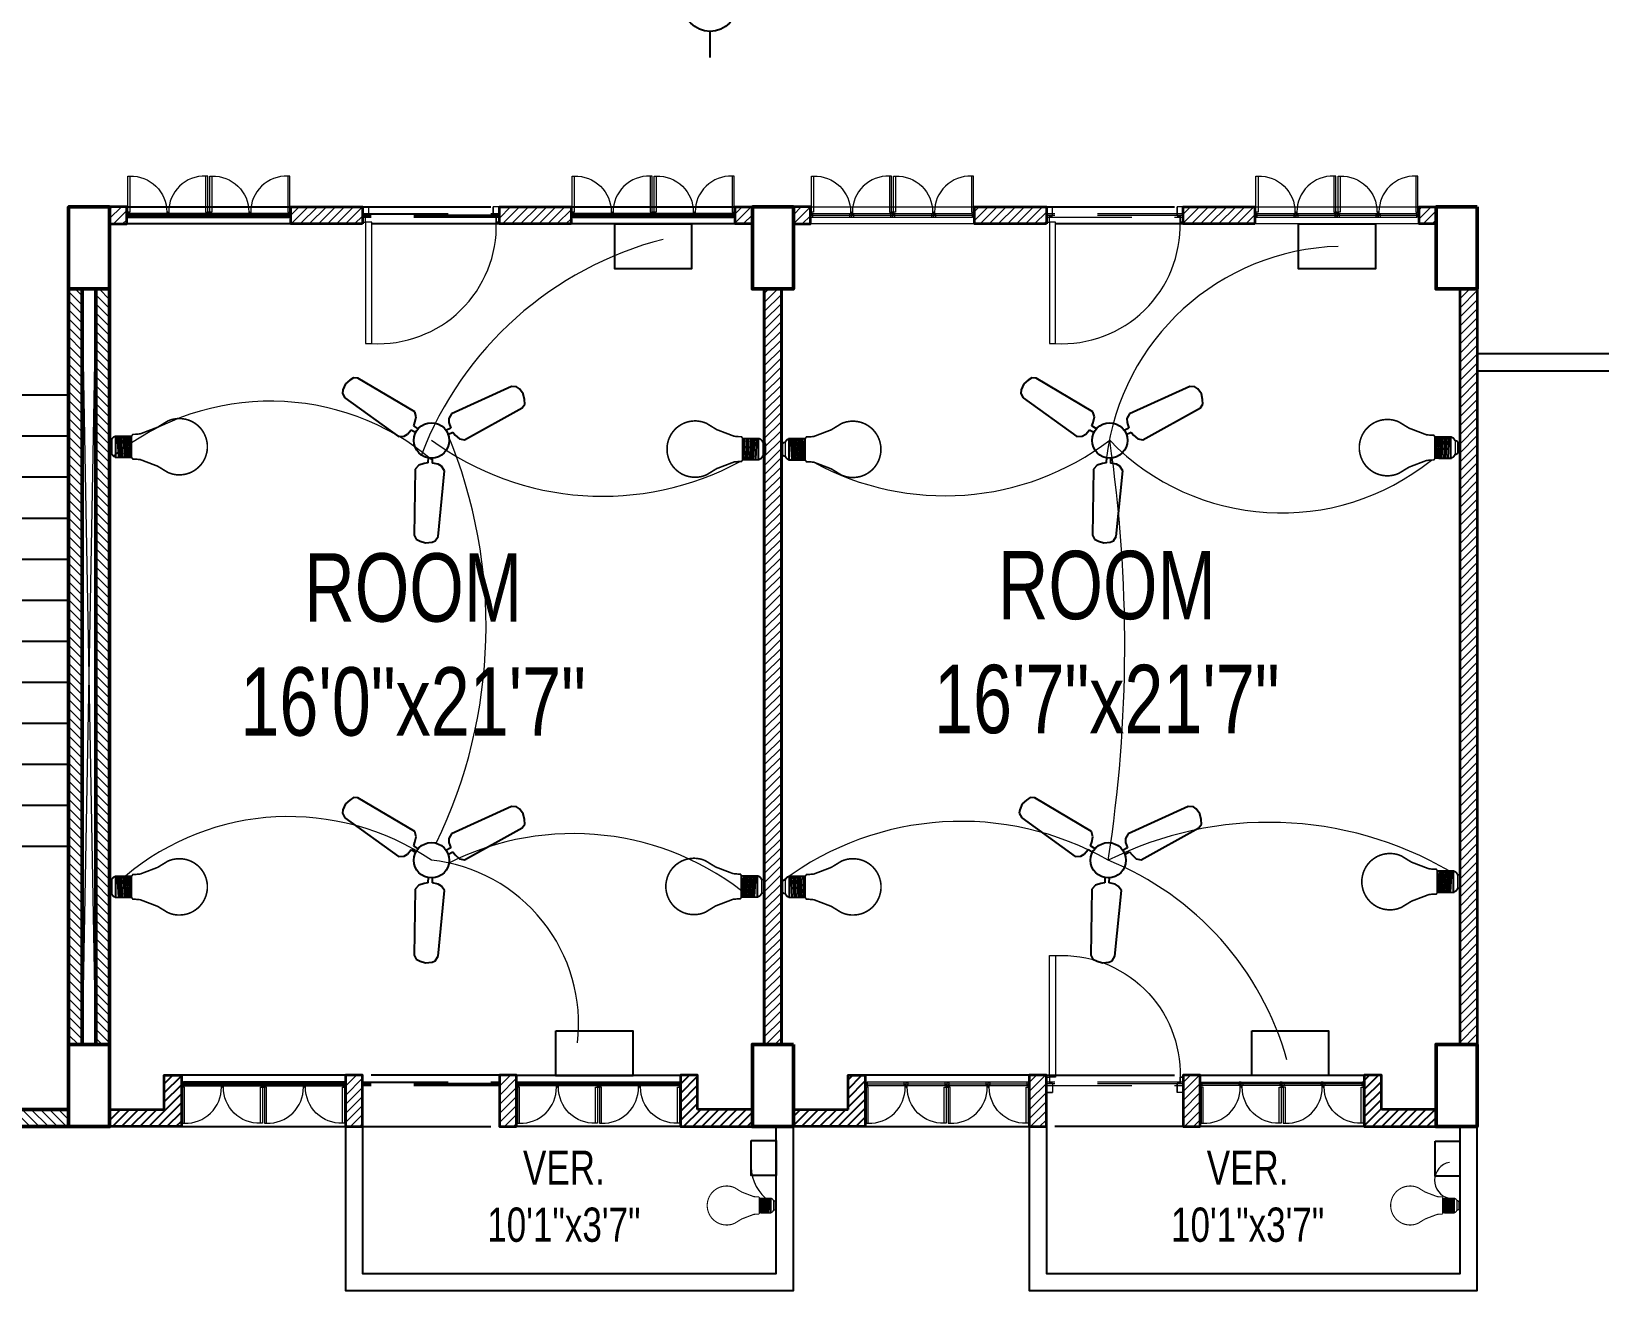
# Model space of a CAD drawing. Extents: x 0 to 3898, y 0 to 1781.
# Drawn here: x 527.7 to 986.5, y 0 to 368.3 of the extents above; entities that cross this region are included whole.
import ezdxf

# ---------------------------------------------------------------- set-up
doc = ezdxf.new("R2010")
doc.units = 0
doc.header["$LTSCALE"] = 10
doc.linetypes.add('DASHED2', pattern=[0.375, 0.25, -0.125])
for name, color, linetype, lineweight in [('A-TEXT', 7, 'Continuous', 5), ('ar-DOOR-WOOD', 44, 'Continuous', 0), ('e conduit 2', 210, 'Continuous', 5), ('illustr-TOILET FIXTURE', 171, 'Continuous', 0), ('Main Wall', 250, 'Continuous', 13), ('window', 160, 'Continuous', 9)]:
    doc.layers.add(name, color=color, linetype=linetype, lineweight=lineweight)
doc.layers.add('BOX', color=7, linetype='Continuous')
doc.layers.add('hatch brick', color=32, linetype='Continuous', lineweight=0, transparency=0.4)
doc.styles.add('SIMPLE', font='romantic.ttf')
pattern_1 = [(45, (0, 0), (-1.325825, 1.325825), [])]
pattern_2 = [(45, (-53784.5333, -18639.9185), (-1.325825215, 1.325825215), [])]
pattern_3 = [(45, (-53853.5333, -18641.9185), (-1.325825215, 1.325825215), [])]
pattern_4 = [(45, (-53868.0333, -18641.9185), (-1.325825215, 1.325825215), [])]
pattern_5 = [(45, (-53852.322, -18641.9185), (-1.325825215, 1.325825215), [])]
pattern_6 = [(45, (-53858.5333, -18893.9185), (-1.325825215, 1.325825215), [])]
pattern_7 = [(45, (-53739.5333, -18639.9185), (-1.325825215, 1.325825215), [])]

# ---------------------------------------------------------------- blocks, each defined once
blk = doc.blocks.new('DOOR_45')
at = {"layer": 'ar-DOOR-WOOD'}
for p, q in [((-11008.75, 15426.44), (-11008.75, 15424.44)), ((-10968.75, 15426.44), (-11008.75, 15426.44)), ((-10968.75, 15427.44), (-10963.75, 15427.44)), ((-10968.75, 15427.44), (-10968.75, 15426.44)), ((-10968.75, 15424.44), (-10968.75, 15426.44)), ((-10968.75, 15426.44), (-10966.75, 15426.44)), ((-10966.75, 15426.44), (-10966.75, 15425.44)), ((-10966.75, 15425.44), (-10963.75, 15425.44)), ((-10963.75, 15427.44), (-10963.75, 15425.44)), ((-11008.75, 15424.44), (-10968.75, 15424.44)), ((-10966.75, 15384.44), (-10963.75, 15384.44)), ((-10966.75, 15383.44), (-10966.75, 15384.44)), ((-10963.75, 15382.44), (-10963.75, 15384.44)), ((-10968.75, 15382.44), (-10968.75, 15383.44)), ((-10968.75, 15383.44), (-10966.75, 15383.44)), ((-10968.75, 15382.44), (-10963.75, 15382.44))]:
    blk.add_line(p, q, dxfattribs=at)
for points in [[(-10968.75, 15426.44), (-11008.75, 15426.44), (-11008.75, 15424.44), (-10968.75, 15424.44)], [(-10963.75, 15427.44), (-10968.75, 15427.44), (-10968.75, 15426.44), (-10966.75, 15426.44), (-10966.75, 15425.44), (-10963.75, 15425.44)], [(-10968.75, 15383.44), (-10968.75, 15382.44), (-10963.75, 15382.44), (-10963.75, 15384.44), (-10966.75, 15384.44), (-10966.75, 15383.44)]]:
    blk.add_lwpolyline(points, close=True, dxfattribs=at)
blk.add_arc((-10969.89, 15422.35), 38.92, 176.9083, 271.677, dxfattribs=at)
blk = doc.blocks.new('T-FIX-027')
at = {"layer": 'illustr-TOILET FIXTURE'}
for p, q in [((-11843.84, 14568.89), (-11843.84, 14557.43)), ((-11843.84, 14568.89), (-11843.84, 14557.43)), ((-11843.84, 14568.89), (-11819.84, 14568.89)), ((-11843.84, 14568.89), (-11819.84, 14568.89)), ((-11819.84, 14568.89), (-11819.84, 14557.43)), ((-11819.84, 14568.89), (-11819.84, 14557.43))]:
    blk.add_line(p, q, dxfattribs=at)
for centre, radius in [((-11831.91, 14568.32), 0.508), ((-11831.91, 14568.32), 0.508), ((-11831.91, 14563.34), 0.762), ((-11831.91, 14563.34), 0.762)]:
    blk.add_circle(centre, radius, dxfattribs=at)
blk.add_ellipse((-11831.84, 14559.64), major_axis=(-10.93, 0), ratio=0.480383, dxfattribs=at)
blk.add_ellipse((-11831.84, 14559.64), major_axis=(-10.93, 0), ratio=0.480383, dxfattribs=at)
blk.add_ellipse((-11831.84, 14558.89), major_axis=(-12.37, 0), ratio=0.48498, start_param=6.528919, end_param=9.179045, dxfattribs=at)
blk.add_ellipse((-11831.84, 14558.89), major_axis=(-12.37, 0), ratio=0.48498, start_param=6.528919, end_param=9.179045, dxfattribs=at)
blk = doc.blocks.new('stair final')
for points in [[(82, 124), (82, -90), (-70, -90), (-70, 124)], [(-37.5, 124), (-37.5, -49), (49.5, -49), (49.5, 122.75)], [(17, 100), (49.5, 124), (82, 100)], [(24.2, 100), (49.5, 124)], [(49.5, 124), (75, 100)], [(82, -8), (82, -90)]]:
    blk.add_lwpolyline(points)
blk.add_lwpolyline([(-5, 126), (17, 126), (17, -10), (-5, -10)], close=True)
blk.add_circle((-37.5, 124), 2.49)
at = {"layer": 'BOX', "ltscale": 2000}
for p, q in [((-5, 124), (-70, 124)), ((-5, 112), (-70, 112)), ((-5, 100), (-70, 100)), ((-5, 88), (-70, 88)), ((-5, 76), (-70, 76)), ((-5, 64), (-70, 64)), ((-5, 52), (-70, 52)), ((-5, 40), (-70, 40)), ((-5, 28), (-70, 28)), ((-5, 16), (-70, 16)), ((-5, 4), (-70, 4)), ((-5, -8), (-70, -8)), ((0, -8), (-3, -8)), ((15, -8), (12, -8))]:
    blk.add_line(p, q, dxfattribs=at)
at = {"layer": 'BOX', "linetype": 'DASHED2', "ltscale": 20}
for p, q in [((82, 124), (17, 124)), ((82, 112), (17, 112)), ((82, 100), (17, 100)), ((82, 88), (17, 88)), ((82, 76), (17, 76)), ((82, 64), (17, 64)), ((82, 52), (17, 52)), ((82, 40), (17, 40)), ((82, 28), (17, 28)), ((82, 16), (17, 16)), ((82, 4), (17, 4)), ((82, -8), (17, -8))]:
    blk.add_line(p, q, dxfattribs=at)
at = {"layer": 'BOX', "ltscale": 2000}
for points in [[(17, 124), (17, -10), (-5, -10), (-5, 124)], [(-3, 124), (15, 124)]]:
    blk.add_lwpolyline(points, dxfattribs=at)
blk.add_lwpolyline([(15, 124), (15, -8), (-3, -8), (-3, 124)], close=True, dxfattribs=at)
blk = doc.blocks.new('wc')
at = {"linetype": 'Continuous'}
for p, q in [((17796.16, 10413.89), (17808.33, 10413.89)), ((17795.02, 10409.39), (17795.02, 10412.39)), ((17809.55, 10412.39), (17809.55, 10409.39)), ((17795.14, 10404.89), (17795.14, 10395.33)), ((17808.24, 10407.89), (17796.16, 10407.89)), ((17806.43, 10407.89), (17798.79, 10407.89)), ((17809.43, 10395.33), (17809.43, 10404.89)), ((17802.29, 10388.83), (17802.29, 10388.83))]:
    blk.add_line(p, q, dxfattribs=at)
for centre, radius, start, end in [((17796.22, 10412.67), 1.22, 92.839, 193.0763), ((17808.28, 10412.6), 1.29, 350.3937, 88.0376), ((17796.22, 10409.11), 1.22, 166.9235, 267.161), ((17808.21, 10409.24), 1.35, 271.2066, 6.2687), ((17798.7, 10404.28), 3.61, 88.6213, 170.3077), ((17806.43, 10404.89), 3, 0, 90), ((17802.2, 10395.91), 7.08, 184.6705, 270.7333), ((17802.38, 10395.91), 7.08, 269.2667, 355.3295)]:
    blk.add_arc(centre, radius, start, end, dxfattribs=at)
blk = doc.blocks.new('nap')
at = {"linetype": 'Continuous'}
for p, q in [((17810.88, 10410.98), (17810.88, 10413.6)), ((17810.88, 10413.6), (17817, 10413.6)), ((17817, 10413.6), (17817, 10410.98)), ((17811.65, 10410.98), (17810.88, 10410.98)), ((17811.65, 10410.19), (17811.65, 10411.93)), ((17812.15, 10412.43), (17815.76, 10412.43)), ((17815.76, 10409.69), (17812.15, 10409.69)), ((17816.26, 10411.93), (17816.26, 10410.19)), ((17817, 10410.98), (17816.26, 10410.98))]:
    blk.add_line(p, q, dxfattribs=at)
for centre, start, end in [((17812.15, 10411.93), 90, 180), ((17812.15, 10410.19), 180, 270), ((17815.76, 10411.93), 0, 90), ((17815.76, 10410.19), 270, 0)]:
    blk.add_arc(centre, 0.5, start, end, dxfattribs=at)
blk = doc.blocks.new('toilet stair block final')
h = blk.add_hatch()
h.set_pattern_fill('ANSI31', color=256, scale=15)
h.set_pattern_definition([(45, (1.7069, -4.6996), (-1.325825, 1.325825), [])])
h.paths.add_polyline_path([(145.14, -46.57), (150.14, -44.75), (150.14, -64.82), (145.14, -64.82)])
at = {"layer": 'hatch brick'}
h = blk.add_hatch(dxfattribs=at)
h.set_pattern_fill('ANSI31', color=256, scale=15)
h.set_pattern_definition(pattern_1)
h.paths.add_polyline_path([(85.96, 283.35), (116.45, 199.41), (121.15, 201.12), (90.63, 285.05)])
h = blk.add_hatch(dxfattribs=at)
h.set_pattern_fill('ANSI31', color=256, scale=15)
h.set_pattern_definition(pattern_1)
edge = h.paths.add_edge_path()
edge.add_line((67.04, 218.27), (65.33, 222.97))
edge.add_line((65.33, 222.97), (0, 199.18))
edge.add_line((0, 199.18), (0, 180.18))
edge.add_line((0, 180.18), (-57, 180.18))
edge.add_line((-57, 180.18), (-57, 175.18))
edge.add_line((-57, 175.18), (5, 175.18))
edge.add_line((5, 175.18), (5, 195.68))
edge.add_line((5, 195.68), (67.04, 218.27))
h = blk.add_hatch(dxfattribs=at)
h.set_pattern_fill('ANSI31', color=256, scale=15)
h.set_pattern_definition(pattern_1)
h.paths.add_polyline_path([(-233, 175.18), (-233, -45.82), (-229, -45.82), (-229, 175.18)])
h = blk.add_hatch(dxfattribs=at)
h.set_pattern_fill('ANSI31', color=256, scale=15)
h.set_pattern_definition([(45, (7, 0), (-1.325825, 1.325825), [])])
h.paths.add_polyline_path([(-225, 175.18), (-225, -45.82), (-221, -45.82), (-221, 175.18)])
h = blk.add_hatch(dxfattribs=at)
h.set_pattern_fill('ANSI31', color=256, scale=15)
h.set_pattern_definition([(45, (164, 0), (-1.325825, 1.325825), [])])
h.paths.add_polyline_path([(-69, 175.18), (-69, -45.82), (-65, -45.82), (-65, 175.18)])
h = blk.add_hatch(dxfattribs=at)
h.set_pattern_fill('ANSI31', color=256, scale=15)
h.set_pattern_definition(pattern_1)
h.paths.add_polyline_path([(-61, 175.18), (-61, -45.82), (-57, -45.82), (-57, 175.18)])
h = blk.add_hatch(dxfattribs=at)
h.set_pattern_fill('ANSI31', color=256, scale=15)
h.set_pattern_definition([(45, (-1.4041, 77.1201), (-1.325825, 1.325825), [])])
h.paths.add_polyline_path([(131.46, 158.06), (72.72, 136.72), (71.01, 141.42), (129.75, 162.76)])
h = blk.add_hatch(dxfattribs=at)
h.set_pattern_fill('ANSI31', color=256, scale=15)
h.set_pattern_definition(pattern_1)
edge = h.paths.add_edge_path()
edge.add_line((28.72, 126.06), (33.42, 127.77))
edge.add_line((33.42, 127.77), (70.4, 25.94))
edge.add_line((70.4, 25.94), (70.4, -69.82))
edge.add_line((70.4, -69.82), (65.4, -69.82))
edge.add_line((65.4, -69.82), (65.4, 25.06))
edge.add_line((65.4, 25.06), (28.72, 126.06))
h = blk.add_hatch(dxfattribs=at)
h.set_pattern_fill('ANSI31', color=256, scale=15)
h.set_pattern_definition([(45, (-1.0627, 76.1802), (-1.325825, 1.325825), [])])
edge = h.paths.add_edge_path()
edge.add_line((94.28, 93.48), (88.13, 110.4))
edge.add_line((88.13, 110.4), (92.83, 112.11))
edge.add_line((92.83, 112.11), (97.27, 99.88))
edge.add_line((97.27, 99.88), (146.14, 117.64))
edge.add_line((146.14, 117.64), (147.85, 112.94))
edge.add_line((147.85, 112.94), (94.28, 93.48))
h = blk.add_hatch(dxfattribs=at)
h.set_pattern_fill('ANSI31', color=256, scale=15)
h.set_pattern_definition([(45, (-56625.152, -18759.7349), (-1.325825215, 1.325825215), [])])
edge = h.paths.add_edge_path()
edge.add_line((157.41, 86.62), (162.11, 88.33))
edge.add_line((162.11, 88.33), (168.94, 69.53))
edge.add_line((168.94, 69.53), (164.23, 67.82))
edge.add_line((164.23, 67.82), (157.4, 86.62))
h = blk.add_hatch(dxfattribs=at)
h.set_pattern_fill('ANSI31', color=256, scale=15)
h.set_pattern_definition(pattern_1)
h.paths.add_polyline_path([(0, 80), (0, 75), (-57, 75), (-57, 80)])
h = blk.add_hatch(dxfattribs=at)
h.set_pattern_fill('ANSI31', color=256, scale=15)
h.set_pattern_definition([(45, (15.3236, 31.0638), (-1.325825, 1.325825), [])])
edge = h.paths.add_edge_path()
edge.add_line((110.66, 48.37), (104.52, 65.29))
edge.add_line((104.52, 65.29), (109.22, 66.99))
edge.add_line((109.22, 66.99), (113.66, 54.77))
edge.add_line((113.66, 54.77), (162.52, 72.52))
edge.add_line((162.52, 72.52), (164.23, 67.82))
edge.add_line((164.23, 67.82), (110.66, 48.37))
h = blk.add_hatch(dxfattribs=at)
h.set_pattern_fill('ANSI31', color=256, scale=15)
h.set_pattern_definition(pattern_1)
h.paths.add_polyline_path([(0, 28), (-57, 28), (-57, 33), (-5, 33), (-5, 45), (0, 45), (0, 33), (17.4, 33), (17.4, 28)])
h = blk.add_hatch(dxfattribs=at)
h.set_pattern_fill('ANSI31', color=256, scale=15)
h.set_pattern_definition(pattern_1)
h.paths.add_polyline_path([(-45, -64.82), (-40, -64.82), (-40, 28), (-45, 28)])
h = blk.add_hatch(dxfattribs=at)
h.set_pattern_fill('ANSI31', color=256, scale=15)
h.set_pattern_definition([(45, (15.3236, 31.0638), (-1.325825, 1.325825), [])])
h.paths.add_polyline_path([(125.34, 7.95), (120.9, 20.17), (125.6, 21.88), (130.04, 9.66), (178.91, 27.41), (180.62, 22.71), (127.05, 3.25)])
h = blk.add_hatch(dxfattribs=at)
h.set_pattern_fill('ANSI31', color=256, scale=15)
h.set_pattern_definition([(45, (17.4023, 0), (-1.325825, 1.325825), [])])
h.paths.add_polyline_path([(-40, -14), (12.4, -14), (12.4, -2), (17.4, -2), (17.4, -19), (-40, -19)])
h = blk.add_hatch(dxfattribs=at)
h.set_pattern_fill('ANSI31', color=256, scale=15)
h.set_pattern_definition([(45, (33.4168, -18.7522), (-1.325825, 1.325825), [])])
h.paths.add_polyline_path([(143.44, -41.87), (137.29, -24.95), (141.99, -23.24), (148.14, -40.16), (197.01, -22.41), (198.72, -27.11), (145.14, -46.57)])
h = blk.add_hatch(dxfattribs=at)
h.set_pattern_fill('ANSI31', color=256, scale=15)
h.set_pattern_definition(pattern_1)
h.paths.add_polyline_path([(201.71, -20.7), (197.01, -22.41), (205.51, -45.81), (210.21, -44.1)])
h = blk.add_hatch(dxfattribs=at)
h.set_pattern_fill('ANSI31', color=256, scale=15)
h.set_pattern_definition(pattern_1)
h.paths.add_polyline_path([(12.4, -64.82), (0, -64.82), (-57, -64.82), (-57, -69.82), (17.4, -69.82), (17.4, -49), (12.4, -49)])
h = blk.add_hatch(dxfattribs=at)
h.set_pattern_fill('ANSI31', color=256, scale=15)
h.set_pattern_definition(pattern_1)
h.paths.add_polyline_path([(-193, -64.82), (-193, -54.82), (-198, -54.82), (-198, -64.82), (-221, -64.82), (-221, -69.82), (-193, -69.82)])
h = blk.add_hatch(dxfattribs=at)
h.set_pattern_fill('ANSI31', color=256, scale=15)
h.set_pattern_definition(pattern_1)
h.paths.add_polyline_path([(-97, -64.82), (-97, -69.82), (-69, -69.82), (-69, -64.82), (-92, -64.82), (-92, -54.82), (-97, -54.82)])
h = blk.add_hatch(dxfattribs=at)
h.set_pattern_fill('ANSI31', color=256, scale=15)
h.set_pattern_definition(pattern_1)
h.paths.add_polyline_path([(118.4, -54.82), (123.4, -54.82), (123.4, -64.82), (207.11, -64.82), (208.92, -69.82), (118.4, -69.82)])
for points in [[(-62, 367), (-62, 362), (57.4, 362), (85.96, 283.35)], [(90.63, 285.05), (60.9, 367), (-57, 367)], [(-229, 175.18), (-225, -45.82)], [(-229, -45.82), (-225, 175.18)], [(-65, -45.82), (-61, 175.18)], [(-65, 175.18), (-61, -45.82)], [(-57, 28), (-45, -64.82)], [(-57, -64.82), (-45, 28)], [(150.14, -64.82), (198.72, -27.11)], [(150.14, -44.75), (207.11, -64.82)]]:
    blk.add_lwpolyline(points)
at = {"color": 0, "lineweight": 50}
for points in [[(85.96, 283.35), (116.45, 199.41), (121.15, 201.12), (90.63, 285.05), (85.96, 283.35)], [(67.04, 218.27), (65.33, 222.97), (0, 199.18), (0, 180.18), (-57, 180.18), (-57, 175.18), (5, 175.18), (5, 195.68), (67.04, 218.27)], [(124.63, 176.85), (197.01, -22.41), (201.71, -20.7), (129.33, 178.56)], [(28.72, 126.06), (33.42, 127.77), (70.4, 25.94), (70.4, -69.82), (65.4, -69.82), (65.4, 25.06), (28.72, 126.06)], [(94.28, 93.48), (88.13, 110.4), (92.83, 112.11), (97.27, 99.88), (146.14, 117.64), (147.85, 112.94), (94.28, 93.48), (94.28, 93.48)], [(157.41, 86.62), (162.11, 88.33), (168.94, 69.53), (164.23, 67.82), (157.4, 86.62)], [(0, 80), (0, 75), (-57, 75), (-57, 80), (0, 80)], [(110.66, 48.37), (104.52, 65.29), (109.22, 66.99), (113.66, 54.77), (162.52, 72.52), (164.23, 67.82), (110.66, 48.37), (110.66, 48.37)], [(0, 28), (-57, 28), (-57, 33), (-5, 33), (-5, 45), (0, 45), (0, 33), (17.4, 33), (17.4, 28), (0, 28)], [(125.34, 7.95), (120.9, 20.17), (125.6, 21.88), (130.04, 9.66), (178.91, 27.41), (180.62, 22.71), (127.05, 3.25), (125.34, 7.95)], [(143.44, -41.87), (137.29, -24.95), (141.99, -23.24), (148.14, -40.16), (197.01, -22.41), (198.72, -27.11), (145.14, -46.57), (143.44, -41.87)], [(12.4, -64.82), (0, -64.82), (0, -64.82), (-57, -64.82), (-57, -69.82), (17.4, -69.82), (17.4, -69.82), (17.4, -49), (12.4, -49), (12.4, -64.82)]]:
    blk.add_lwpolyline(points, dxfattribs=at)
at = {"color": 1, "lineweight": 50}
blk.add_lwpolyline([(-57, 175.18), (-69, 175.18), (-69, 199.18), (-57, 199.18), (-57, 175.18)], dxfattribs=at)
for points in [[(129.33, 178.56), (121.14, 201.12), (111.74, 197.7), (119.93, 175.15)], [(218.32, -66.4), (210.21, -44.07), (200.81, -47.49), (208.92, -69.82)]]:
    blk.add_lwpolyline(points, close=True, dxfattribs=at)
at = {"color": 0, "lineweight": 50}
for points in [[(-61, 175.18), (-61, -45.82), (-57, -45.82), (-57, 175.18)], [(131.46, 158.06), (72.72, 136.72), (71.01, 141.42), (129.75, 162.76)], [(147.85, 112.94), (94.28, 93.48), (92.57, 98.18), (146.14, 117.64)], [(-45, -64.82), (-40, -64.82), (-40, 28), (-45, 28)], [(-40, -14), (12.4, -14), (12.4, -2), (17.4, -2), (17.4, -19), (-40, -19)], [(201.71, -20.7), (197.01, -22.41), (205.51, -45.81), (210.21, -44.1)], [(145.14, -46.57), (150.14, -44.75), (150.14, -64.82), (145.14, -64.82)], [(-193, -64.82), (-193, -54.82), (-198, -54.82), (-198, -64.82), (-221, -64.82), (-221, -69.82), (-193, -69.82)], [(-97, -64.82), (-97, -69.82), (-69, -69.82), (-69, -64.82), (-92, -64.82), (-92, -54.82), (-97, -54.82)], [(118.4, -54.82), (118.4, -54.82), (123.4, -54.82), (123.4, -64.82), (207.11, -64.82), (208.92, -69.82), (118.4, -69.82)]]:
    blk.add_lwpolyline(points, close=True, dxfattribs=at)
blk.add_lwpolyline([(-193, -69.82), (-97, -69.82), (-97, -54.82), (-193, -54.82)], close=True)
at = {"layer": 'BOX', "ltscale": 2000}
for p, q in [((0, 199.18), (-57, 199.18)), ((-57, 175.18), (-57, 80.18)), ((-35, 175.18), (-35, 80.18))]:
    blk.add_line(p, q, dxfattribs=at)
for points in [[(65.4, -69.82), (17.4, -69.82), (17.4, -54.82), (65.4, -54.82)], [(118.4, -69.82), (70.4, -69.82), (70.4, -54.82), (118.4, -54.82)]]:
    blk.add_lwpolyline(points, close=True, dxfattribs=at)
at = {"layer": 'Main Wall', "color": 1, "lineweight": 50}
for points in [[(-233, 175.18), (-221, 175.18), (-221, 199.18), (-233, 199.18), (-233, 175.18)], [(-233, -69.82), (-221, -69.82), (-221, -45.82), (-233, -45.82), (-233, -69.82)], [(-69, -69.82), (-57, -69.82), (-57, -45.82), (-69, -45.82), (-69, -69.82)]]:
    blk.add_lwpolyline(points, dxfattribs=at)
at = {"layer": 'Main Wall', "color": 0, "lineweight": 50}
for points in [[(-233, 175.18), (-233, -45.82), (-229, -45.82), (-229, 175.18)], [(-225, 175.18), (-225, -45.82), (-221, -45.82), (-221, 175.18)], [(-69, 175.18), (-69, -45.82), (-65, -45.82), (-65, 175.18)]]:
    blk.add_lwpolyline(points, close=True, dxfattribs=at)
at = {"layer": 'window', "ltscale": 2000}
for points in [[(158.82, 87.14), (126.05, 177.37)], [(159.76, 87.48), (126.98, 177.71)], [(160.7, 87.82), (127.92, 178.05)], [(200.3, -21.21), (167.53, 69.02)], [(198.42, -21.9), (165.65, 68.34)], [(199.36, -21.55), (166.59, 68.68)]]:
    blk.add_lwpolyline(points, dxfattribs=at)
at = {"extrusion": (0, 0, -1)}
for p, xscale, yscale, zscale, rotation in [((16117.31, 4701.45), 0.8888892124533201, 0.8888892124533201, -0.8888892124533201, 69.99006771556789), ((3281.08, -12023.71), 0.6666666666666669, 0.6666666666666669, -0.6666666666666669, 340.0389565718659), ((3264.7, -12068.82), 0.6666666666666669, 0.6666666666666669, -0.6666666666666669, 340.0389565718659), ((3248.31, -12113.94), 0.6666666666666669, 0.6666666666666669, -0.6666666666666669, 340.0389565718659), ((3231.93, -12159.05), 0.6666666666666669, 0.6666666666666669, -0.6666666666666669, 340.0389565718659)]:
    blk.add_blockref('DOOR_45', p, dxfattribs=dict(at, xscale=xscale, yscale=yscale, zscale=zscale, rotation=rotation))
blk.add_blockref('stair final', (-151, 20.18))
at = {"extrusion": (0, 0, -1), "zscale": -1, "rotation": 160.0389565718658}
for name, p in [('wc', (20158.79, 3822.37)), ('nap', (20157.38, 3822.57)), ('wc', (20142.41, 3777.25)), ('nap', (20141, 3777.46)), ('wc', (20126.36, 3733.08)), ('nap', (20124.95, 3733.28)), ('wc', (20108.27, 3683.26)), ('nap', (20106.86, 3683.46))]:
    blk.add_blockref(name, p, dxfattribs=at)
at = {"xscale": 0.666666606798147, "yscale": 0.666666606798147, "zscale": 0.666666606798147}
for p in [(7309.17, -10209.96), (7326.57, -10256.96), (7326.57, -10303.96)]:
    blk.add_blockref('DOOR_45', p, dxfattribs=at)
at = {"layer": 'illustr-TOILET FIXTURE', "extrusion": (0, 0, -1), "zscale": -1, "rotation": 270}
for p in [(-14516.54, -11677.4), (-14516.54, -11705.92), (-14516.54, -11734.81)]:
    blk.add_blockref('T-FIX-027', p, dxfattribs=at)
at = {"layer": 'Main Wall', "xscale": 0.888888888888914, "yscale": 0.888888888888914, "zscale": 0.888888888888914, "rotation": 109.9621850072985}
blk.add_blockref('DOOR_45', (9595.65, 13969.5), dxfattribs=at)
blk = doc.blocks.new('DOOR_40')
at = {"layer": 'ar-DOOR-WOOD'}
for p, q in [((-11029.1, 15421.4), (-11064.1, 15421.4)), ((-11064.1, 15421.4), (-11064.1, 15419.4)), ((-11064.1, 15419.4), (-11029.1, 15419.4)), ((-11029.1, 15422.4), (-11024.1, 15422.4)), ((-11029.1, 15422.4), (-11029.1, 15421.4)), ((-11029.1, 15419.4), (-11029.1, 15421.4)), ((-11029.1, 15421.4), (-11027.1, 15421.4)), ((-11027.1, 15421.4), (-11027.1, 15420.4)), ((-11027.1, 15420.4), (-11024.1, 15420.4)), ((-11024.1, 15422.4), (-11024.1, 15420.4)), ((-11029.1, 15383.4), (-11027.1, 15383.4)), ((-11029.1, 15382.4), (-11029.1, 15383.4)), ((-11029.1, 15382.4), (-11024.1, 15382.4)), ((-11027.1, 15383.4), (-11027.1, 15384.4)), ((-11027.1, 15384.4), (-11024.1, 15384.4)), ((-11024.1, 15382.4), (-11024.1, 15384.4))]:
    blk.add_line(p, q, dxfattribs=at)
blk.add_arc((-11029.4, 15418.2), 34.8, 178.03, 270.3561, dxfattribs=at)
blk = doc.blocks.new('LED')
for p, q in [((-11.6, -7.7), (11.7, -7.7)), ((-11.6, -11), (11.7, -9.6)), ((-11.6, -13.3), (11.7, -11.8)), ((-11.5, -15.5), (11.8, -14.1)), ((-11.3, -17.8), (11.9, -16.3)), ((-12.1, -25.6), (11.9, -25.6)), ((-11.2, -20), (12.1, -18.6)), ((-11.2, -22.2), (12.1, -20.8)), ((-11.2, -24.5), (12.1, -23.1))]:
    blk.add_line(p, q)
at = {"lineweight": 9}
blk.add_line((7.8, -3.1), (-7.8, -3.1), dxfattribs=at)
for points, const_width in [([(5.3, 0), (5.4, 0), (5.7, 0), (6.1, -0.1), (6.6, -0.3), (7, -0.6), (7.2, -0.9), (7.4, -1.2), (7.5, -1.5), (7.7, -2), (7.7, -2.5), (7.8, -3.1), (7.7, -2.5), (7.7, -2), (7.5, -1.5), (7.4, -1.2), (7.2, -0.9), (7, -0.6), (6.6, -0.3), (6.1, -0.1), (5.7, 0), (5.4, 0), (5.3, 0), (-5.3, 0), (-5.4, 0), (-5.5, 0), (-5.8, 0), (-6.1, -0.1), (-6.4, -0.2), (-6.7, -0.5), (-7, -0.7), (-7.3, -1.1), (-7.6, -1.7), (-7.7, -2.3), (-7.8, -3.1), (-7.8, -3.1), (-7.9, -3.2), (-8.1, -3.2), (-8.3, -3.3), (-8.9, -3.6), (-9.6, -4.1), (-10.3, -4.7), (-11, -5.4), (-11.2, -5.9), (-11.4, -6.4), (-11.6, -7), (-11.6, -7.7), (-12.2, -7.7), (-12.1, -26)], 2), ([(-5.3, 0), (-5.4, 0), (-5.5, 0), (-5.8, 0), (-6.1, -0.1), (-6.4, -0.2), (-6.7, -0.5), (-7, -0.7), (-7.3, -1.1), (-7.6, -1.7), (-7.7, -2.3), (-7.8, -3.1)], 1), ([(11.9, -26.1), (11.9, -7.7), (11.7, -7.7), (11.6, -7), (11.4, -6.4), (11.2, -5.9), (11, -5.4), (10.3, -4.7), (9.6, -4.1), (8.9, -3.6), (8.3, -3.3), (7.9, -3.2), (7.8, -3.1), (7.8, -3.1)], 2), ([(-0.1, -111.1), (-0.2, -111.1), (-1, -111.1), (-1.8, -111.1), (-2.6, -111.1), (-3.4, -111), (-4.2, -110.9), (-5, -110.8), (-5.8, -110.6), (-6.6, -110.5), (-7.4, -110.3), (-8.1, -110.1), (-8.9, -109.9), (-9.6, -109.7), (-10.4, -109.5), (-11.1, -109.2), (-11.8, -108.9), (-12.5, -108.7), (-13.2, -108.3), (-13.9, -108), (-14.6, -107.7), (-15.3, -107.3), (-16, -106.9), (-16.6, -106.6), (-17.3, -106.2), (-17.9, -105.7), (-18.5, -105.3), (-19.2, -104.8), (-19.8, -104.4), (-20.4, -103.9), (-20.9, -103.4), (-21.5, -102.9), (-22.1, -102.4), (-22.6, -101.9), (-23.1, -101.3), (-23.7, -100.8), (-24.2, -100.2), (-24.6, -99.6), (-25.1, -99), (-25.6, -98.4), (-26, -97.8), (-26.5, -97.2), (-26.9, -96.5), (-27.3, -95.9), (-27.7, -95.2), (-28.1, -94.6), (-28.4, -93.9), (-28.8, -93.2), (-29.1, -92.5), (-29.4, -91.8), (-29.7, -91.1), (-30, -90.4), (-30.2, -89.6), (-30.5, -88.9), (-30.7, -88.1), (-30.9, -87.4), (-31.1, -86.6), (-31.2, -85.9), (-31.4, -85.1), (-31.5, -84.3), (-31.6, -83.5), (-31.7, -82.7), (-31.8, -81.9), (-31.8, -81.1), (-31.9, -80.3), (-31.9, -79.5), (-31.9, -78.2), (-31.8, -77), (-31.7, -75.8), (-31.5, -74.6), (-31.3, -73.4), (-31.1, -72.2), (-30.8, -71.1), (-30.4, -69.9), (-30, -68.8), (-29.6, -67.7), (-29.2, -66.6), (-22.1, -55), (-14.6, -35.3), (-14.1, -29.7), (-14.1, -27.1), (-12.1, -25.6)], 1.8), ([(-0.1, -111.1), (0, -111.1), (0.8, -111.1), (1.6, -111.1), (2.5, -111.1), (3.3, -111), (4, -110.9), (4.8, -110.8), (5.6, -110.6), (6.4, -110.5), (7.2, -110.3), (7.9, -110.1), (8.7, -109.9), (9.4, -109.7), (10.2, -109.5), (10.9, -109.2), (11.6, -108.9), (12.3, -108.7), (13, -108.3), (13.7, -108), (14.4, -107.7), (15.1, -107.3), (15.8, -106.9), (16.4, -106.6), (17.1, -106.2), (17.7, -105.7), (18.3, -105.3), (19, -104.8), (19.6, -104.4), (20.2, -103.9), (20.7, -103.4), (21.3, -102.9), (21.9, -102.4), (22.4, -101.9), (22.9, -101.3), (23.5, -100.8), (24, -100.2), (24.5, -99.6), (24.9, -99), (25.4, -98.4), (25.8, -97.8), (26.3, -97.2), (26.7, -96.5), (27.1, -95.9), (27.5, -95.2), (27.9, -94.6), (28.2, -93.9), (28.6, -93.2), (28.9, -92.5), (29.2, -91.8), (29.5, -91.1), (29.8, -90.4), (30, -89.6), (30.3, -88.9), (30.5, -88.1), (30.7, -87.4), (30.9, -86.6), (31, -85.9), (31.2, -85.1), (31.3, -84.3), (31.4, -83.5), (31.5, -82.7), (31.6, -81.9), (31.6, -81.1), (31.7, -80.3), (31.7, -79.5), (31.7, -78.2), (31.6, -77), (31.5, -75.8), (31.3, -74.6), (31.1, -73.4), (30.9, -72.2), (30.6, -71.1), (30.2, -69.9), (29.9, -68.8), (29.4, -67.7), (29, -66.6), (21.9, -55), (14.4, -35.3), (13.9, -29.7), (13.9, -27.1), (11.9, -25.6)], 1.8)]:
    blk.add_lwpolyline(points, dxfattribs=dict(const_width=const_width))
at = {"color": 7, "lineweight": 20}
blk.add_open_spline([(-9.8, -25.6), (-9.8, -25.6), (9.4, -25.6), (9.4, -25.6)], degree=3, dxfattribs=at)
blk = doc.blocks.new('6')
at = {"color": 7}
for p, q in [((3268, -2243), (3260, -2275)), ((3260, -2275), (3351, -2687)), ((3285, -2228), (3268, -2243)), ((3322, -2211), (3285, -2228)), ((3359, -2211), (3322, -2211)), ((3387, -2215), (3359, -2211)), ((3407, -2236), (3387, -2215)), ((3533, -2638), (3407, -2236)), ((3351, -2687), (3378, -2709)), ((3468, -2701), (3489, -2690)), ((3477, -2735), (3468, -2701)), ((3489, -2690), (3518, -2669)), ((3518, -2669), (3533, -2638)), ((3378, -2709), (3403, -2714)), ((3403, -2714), (3440, -2709)), ((3440, -2709), (3450, -2742)), ((3699, -2804), (3666, -2816)), ((4101, -2931), (3699, -2804)), ((3594, -2888), (3628, -2897)), ((3635, -2869), (3601, -2861)), ((3628, -2897), (3627, -2922)), ((3649, -2835), (3635, -2869)), ((3666, -2816), (3649, -2835)), ((3291, -2913), (3005, -3223)), ((3325, -2910), (3291, -2913)), ((3357, -2925), (3325, -2910)), ((3378, -2938), (3357, -2925)), ((3403, -2913), (3378, -2938)), ((3399, -2958), (3423, -2933)), ((3422, -2988), (3399, -2958)), ((3429, -3011), (3422, -2988)), ((3627, -2922), (3631, -2958)), ((3631, -2958), (3650, -2985)), ((3650, -2985), (4061, -3078)), ((4124, -2954), (4101, -2931)), ((4129, -2976), (4124, -2954)), ((4125, -3016), (4129, -2976)), ((3113, -3331), (3424, -3046)), ((3424, -3046), (3429, -3011)), ((4061, -3078), (4089, -3071)), ((4089, -3071), (4107, -3048)), ((4107, -3048), (4125, -3016)), ((3005, -3223), (2997, -3251)), ((2997, -3251), (3008, -3278)), ((3008, -3278), (3026, -3309)), ((3026, -3309), (3059, -3333)), ((3059, -3333), (3081, -3340)), ((3081, -3340), (3113, -3331))]:
    blk.add_line(p, q, dxfattribs=at)
blk.add_circle((3491, -2846), 113, dxfattribs=at)

msp = doc.modelspace()

# ---------------------------------------------------------------- hatches: boundary and pattern name
h = msp.add_hatch()
h.set_pattern_fill('ANSI31', color=256, scale=15)
h.set_pattern_definition(pattern_3)
h.paths.add_polyline_path([(566.62, 53), (566.62, 63), (571.62, 63), (571.62, 48), (550.62, 48), (550.62, 53), (550.62, 53)])
h = msp.add_hatch()
h.set_pattern_fill('ANSI31', color=256, scale=15)
h.set_pattern_definition(pattern_3)
h.paths.add_polyline_path([(722.62, 53), (722.62, 63), (717.62, 63), (717.62, 48), (738.62, 48), (738.62, 53), (738.62, 53)])
h = msp.add_hatch()
h.set_pattern_fill('ANSI31', color=256, scale=15)
h.set_pattern_definition(pattern_3)
h.paths.add_polyline_path([(766.62, 53), (766.62, 63), (771.62, 63), (771.62, 48), (750.62, 48), (750.62, 53), (750.62, 53)])
h = msp.add_hatch()
h.set_pattern_fill('ANSI31', color=256, scale=15)
h.set_pattern_definition(pattern_3)
h.paths.add_polyline_path([(922.62, 53), (922.62, 63), (917.62, 63), (917.62, 48), (938.62, 48), (938.62, 53), (938.62, 53)])
at = {"layer": 'hatch brick'}
h = msp.add_hatch(dxfattribs=at)
h.set_pattern_fill('ANSI31', color=256, scale=15)
h.set_pattern_definition(pattern_4)
h.paths.add_polyline_path([(550.62, 312), (555.62, 312), (555.62, 317), (550.62, 317)])
h = msp.add_hatch(dxfattribs=at)
h.set_pattern_fill('ANSI31', color=256, scale=15)
h.set_pattern_definition(pattern_6)
h.paths.add_polyline_path([(624.62, 312), (603.62, 312), (603.62, 317), (624.62, 317)])
h = msp.add_hatch(dxfattribs=at)
h.set_pattern_fill('ANSI31', color=256, scale=15)
h.set_pattern_definition(pattern_5)
h.paths.add_polyline_path([(685.62, 312), (664.62, 312), (664.62, 317), (685.62, 317)])
h = msp.add_hatch(dxfattribs=at)
h.set_pattern_fill('ANSI31', color=256, scale=15)
h.set_pattern_definition(pattern_3)
h.paths.add_polyline_path([(738.62, 312), (733.62, 312), (733.62, 317), (738.62, 317)])
h = msp.add_hatch(dxfattribs=at)
h.set_pattern_fill('ANSI31', color=256, scale=15)
h.set_pattern_definition(pattern_4)
h.paths.add_polyline_path([(750.62, 312), (755.62, 312), (755.62, 317), (750.62, 317)])
h = msp.add_hatch(dxfattribs=at)
h.set_pattern_fill('ANSI31', color=256, scale=15)
h.set_pattern_definition(pattern_6)
h.paths.add_polyline_path([(824.62, 312), (803.62, 312), (803.62, 317), (824.62, 317)])
h = msp.add_hatch(dxfattribs=at)
h.set_pattern_fill('ANSI31', color=256, scale=15)
h.set_pattern_definition(pattern_5)
h.paths.add_polyline_path([(885.62, 312), (864.62, 312), (864.62, 317), (885.62, 317)])
h = msp.add_hatch(dxfattribs=at)
h.set_pattern_fill('ANSI31', color=256, scale=15)
h.set_pattern_definition(pattern_3)
h.paths.add_polyline_path([(938.62, 312), (933.62, 312), (933.62, 317), (938.62, 317)])
h = msp.add_hatch(dxfattribs=at)
h.set_pattern_fill('ANSI31', color=256, scale=15)
h.set_pattern_definition(pattern_3)
h.paths.add_polyline_path([(742.12, 293), (747.12, 293), (747.12, 72), (742.12, 72)])
h = msp.add_hatch(dxfattribs=at)
h.set_pattern_fill('ANSI31', color=256, scale=15)
h.set_pattern_definition(pattern_3)
h.paths.add_polyline_path([(747.12, 293), (742.12, 293), (742.12, 72), (747.12, 72)])
h = msp.add_hatch(dxfattribs=at)
h.set_pattern_fill('ANSI31', color=256, scale=15)
h.set_pattern_definition([(45, (-53850.0333, -18641.9185), (-1.325825215, 1.325825215), [])])
h.paths.add_polyline_path([(945.62, 293), (950.62, 293), (950.62, 72), (945.62, 72)])
h = msp.add_hatch(dxfattribs=at)
h.set_pattern_fill('ANSI31', color=256, scale=15)
h.set_pattern_definition(pattern_2)
h.paths.add_polyline_path([(624.62, 48), (624.62, 63), (624.62, 63), (619.62, 63), (619.62, 48)])
h = msp.add_hatch(dxfattribs=at)
h.set_pattern_fill('ANSI31', color=256, scale=15)
h.set_pattern_definition(pattern_7)
h.paths.add_polyline_path([(669.62, 48), (669.62, 63), (669.62, 63), (664.62, 63), (664.62, 48)])
h = msp.add_hatch(dxfattribs=at)
h.set_pattern_fill('ANSI31', color=256, scale=15)
h.set_pattern_definition(pattern_2)
h.paths.add_polyline_path([(824.62, 48), (824.62, 63), (824.62, 63), (819.62, 63), (819.62, 48)])
h = msp.add_hatch(dxfattribs=at)
h.set_pattern_fill('ANSI31', color=256, scale=15)
h.set_pattern_definition(pattern_7)
h.paths.add_polyline_path([(869.62, 48), (869.62, 63), (869.62, 63), (864.62, 63), (864.62, 48)])

# ---------------------------------------------------------------- linework, layer by layer
at = {"color": 30, "true_color": 0xf8991e}
msp.add_line((726.26, 360.66), (726.26, 368.34), dxfattribs=at)
at = {"color": 1, "lineweight": 50}
for points in [[(550.62, 317), (538.62, 317), (538.62, 293), (550.62, 293), (550.62, 317)], [(750.62, 317), (738.62, 317), (738.62, 293), (750.62, 293), (750.62, 317)], [(550.62, 72), (538.62, 72), (538.62, 48), (550.62, 48), (550.62, 72)], [(750.62, 72), (738.62, 72), (738.62, 48), (750.62, 48), (750.62, 72)]]:
    msp.add_lwpolyline(points, dxfattribs=at)
at = {"lineweight": 35}
for points in [[(550.62, 312), (555.62, 312), (555.62, 317), (550.62, 317)], [(685.62, 312), (664.62, 312), (664.62, 317), (685.62, 317)], [(738.62, 312), (733.62, 312), (733.62, 317), (738.62, 317)], [(624.62, 48), (624.62, 63), (624.62, 63), (624.62, 63), (619.62, 63), (619.62, 48)], [(669.62, 48), (669.62, 63), (669.62, 63), (669.62, 63), (664.62, 63), (664.62, 48)]]:
    msp.add_lwpolyline(points, close=True, dxfattribs=at)
for points in [[(555.62, 317), (603.62, 317), (603.62, 312), (555.62, 312)], [(685.62, 317), (733.62, 317), (733.62, 312), (685.62, 312)], [(950.62, 269), (1138.62, 269), (1138.62, 274), (950.62, 274)], [(571.62, 48), (619.62, 48), (619.62, 63), (571.62, 63)], [(717.62, 48), (669.62, 48), (669.62, 63), (717.62, 63)], [(771.62, 48), (819.62, 48), (819.62, 63), (771.62, 63)], [(917.62, 48), (869.62, 48), (869.62, 63), (917.62, 63)]]:
    msp.add_lwpolyline(points, close=True)
for points in [[(624.62, 312), (624.62, 312), (603.62, 312), (603.62, 317), (624.62, 317), (624.62, 312)], [(566.62, 53), (566.62, 63), (571.62, 63), (571.62, 48), (550.62, 48), (550.62, 53), (550.62, 53), (550.62, 53), (566.62, 53)], [(722.62, 53), (722.62, 63), (717.62, 63), (717.62, 48), (738.62, 48), (738.62, 53), (738.62, 53), (738.62, 53), (722.62, 53)]]:
    msp.add_lwpolyline(points, dxfattribs=at)
at = {"linetype": 'DASHED2', "ltscale": 15}
for points in [[(624.62, 317), (664.62, 317), (664.62, 312), (624.62, 312)], [(824.62, 317), (864.62, 317), (864.62, 312), (824.62, 312)], [(624.62, 48), (664.62, 48), (664.62, 63), (624.62, 63)], [(824.62, 63), (864.62, 63), (864.62, 48), (824.62, 48)]]:
    msp.add_lwpolyline(points, close=True, dxfattribs=at)
at = {"color": 150}
for points in [[(555.62, 314), (603.02, 314), (603.02, 315), (555.62, 315)], [(555.62, 314), (603.02, 314), (603.02, 314.5), (555.62, 314.5)], [(686.22, 314), (733.02, 314), (733.02, 315), (686.22, 315)], [(686.22, 314), (733.02, 314), (733.02, 314.5), (686.22, 314.5)], [(619.62, 61), (572.22, 61), (572.22, 60), (619.62, 60)], [(619.62, 61), (572.22, 61), (572.22, 60.5), (619.62, 60.5)], [(669.62, 61), (717.02, 61), (717.02, 60), (669.62, 60)], [(669.62, 61), (717.02, 61), (717.02, 60.5), (669.62, 60.5)]]:
    msp.add_lwpolyline(points, close=True, dxfattribs=at)
at = {"color": 150, "linetype": 'DASHED2', "ltscale": 10}
for points in [[(624.62, 315), (664.62, 315), (664.62, 314), (624.62, 314)], [(624.62, 315), (664.62, 315), (664.62, 314.5), (624.62, 314.5)], [(624.62, 61), (664.62, 61), (664.62, 60), (624.62, 60)], [(624.62, 61), (664.62, 61), (664.62, 60.5), (624.62, 60.5)]]:
    msp.add_lwpolyline(points, close=True, dxfattribs=at)
at = {"color": 116, "true_color": 0x136734}
for points in [[(698.37, 312), (720.87, 312), (720.87, 298.92), (698.37, 298.92)], [(898.37, 312), (920.87, 312), (920.87, 298.92), (898.37, 298.92)], [(681.11, 75.95), (703.62, 75.95), (703.62, 62.87), (681.11, 62.87)], [(884.68, 76), (907.19, 76), (907.19, 62.92), (884.68, 62.92)], [(738.31, 43.92), (745.55, 43.92), (745.55, 33.72), (738.31, 33.72)], [(938.31, 43.71), (945.54, 43.71), (945.54, 33.51), (938.31, 33.51)]]:
    msp.add_lwpolyline(points, close=True, dxfattribs=at)
for points in [[(619.62, 48), (619.62, 0), (750.62, 0), (750.62, 48)], [(624.62, 48), (624.62, 5), (745.62, 5), (745.62, 48)], [(819.62, 48), (819.62, 0), (950.62, 0), (950.62, 48)], [(824.62, 48), (824.62, 5), (945.62, 5), (945.62, 48)]]:
    msp.add_lwpolyline(points)
at = {"color": 30, "true_color": 0xf8991e}
msp.add_circle((726.26, 376.38), 8.03, dxfattribs=at)
at = {"layer": 'A-TEXT', "color": 18, "true_color": 0x000000}
for centre, radius, start, end in [((738.26, 207.46), 103.3, 104.4382, 159.0068), ((912, 235.17), 70.31, 91.6317, 173.0246), ((514.49, 194.45), 146.23, 334.2319, 22.501), ((436.25, 188.75), 411.3, 351.2085, 8.3839), ((639.66, 78.01), 48.16, 353.4349, 83.906), ((809.38, 43.44), 88.93, 15.6954, 67.9881)]:
    msp.add_arc(centre, radius, start, end, dxfattribs=at)
at = {"layer": 'e conduit 2', "color": 18, "true_color": 0x000000}
for centre, radius, start, end in [((597.63, 186.53), 73.65, 49.8879, 128.5575), ((694.83, 317.14), 84.77, 233.8027, 298.3464), ((794.92, 312.29), 79.79, 241.2702, 307.1872), ((893.37, 297.45), 69.97, 224.1377, 308.8414), ((603.07, 64.17), 74.49, 55.9593, 129.964), ((686.2, 52.9), 80.79, 50.3488, 116.7116), ((799.71, 50.27), 87, 60.3764, 126.7829), ((889.69, 31.94), 105.04, 59.7439, 116.5659), ((750.63, 36.34), 12.38, 174.3326, 228.5425), ((943.49, 32.26), 5.33, 100.6898, 257.4206)]:
    msp.add_arc(centre, radius, start, end, dxfattribs=at)
at = {"layer": 'Main Wall', "color": 1, "lineweight": 50}
for points in [[(750.62, 317), (738.62, 317), (738.62, 293), (750.62, 293), (750.62, 317)], [(950.62, 317), (938.62, 317), (938.62, 293), (950.62, 293), (950.62, 317)], [(750.62, 72), (738.62, 72), (738.62, 48), (750.62, 48), (750.62, 72)], [(950.62, 72), (938.62, 72), (938.62, 48), (950.62, 48), (950.62, 72)]]:
    msp.add_lwpolyline(points, dxfattribs=at)
at = {"layer": 'Main Wall', "lineweight": 35}
for points in [[(750.62, 312), (755.62, 312), (755.62, 317), (750.62, 317)], [(885.62, 312), (864.62, 312), (864.62, 317), (885.62, 317)], [(938.62, 312), (933.62, 312), (933.62, 317), (938.62, 317)], [(742.12, 293), (747.12, 293), (747.12, 72), (742.12, 72)], [(747.12, 293), (742.12, 293), (742.12, 72), (747.12, 72)], [(945.62, 293), (950.62, 293), (950.62, 72), (945.62, 72)], [(824.62, 48), (824.62, 63), (824.62, 63), (824.62, 63), (819.62, 63), (819.62, 48)], [(869.62, 48), (869.62, 63), (869.62, 63), (869.62, 63), (864.62, 63), (864.62, 48)]]:
    msp.add_lwpolyline(points, close=True, dxfattribs=at)
at = {"layer": 'Main Wall'}
for points in [[(755.62, 317), (803.62, 317), (803.62, 312), (755.62, 312)], [(885.62, 317), (933.62, 317), (933.62, 312), (885.62, 312)]]:
    msp.add_lwpolyline(points, close=True, dxfattribs=at)
at = {"layer": 'Main Wall', "lineweight": 35}
for points in [[(824.62, 312), (824.62, 312), (803.62, 312), (803.62, 317), (824.62, 317), (824.62, 312)], [(766.62, 53), (766.62, 63), (771.62, 63), (771.62, 48), (750.62, 48), (750.62, 53), (750.62, 53), (750.62, 53), (766.62, 53)], [(922.62, 53), (922.62, 63), (917.62, 63), (917.62, 48), (938.62, 48), (938.62, 53), (938.62, 53), (938.62, 53), (922.62, 53)]]:
    msp.add_lwpolyline(points, dxfattribs=at)
at = {"layer": 'Main Wall', "color": 150}
for points in [[(755.62, 314), (803.02, 314), (803.02, 315), (755.62, 315)], [(755.62, 314), (803.02, 314), (803.02, 314.5), (755.62, 314.5)], [(886.22, 314), (933.02, 314), (933.02, 315), (886.22, 315)], [(886.22, 314), (933.02, 314), (933.02, 314.5), (886.22, 314.5)], [(819.62, 61), (772.22, 61), (772.22, 60), (819.62, 60)], [(819.62, 61), (772.22, 61), (772.22, 60.5), (819.62, 60.5)], [(869.62, 61), (917.02, 61), (917.02, 60), (869.62, 60)], [(869.62, 61), (917.02, 61), (917.02, 60.5), (869.62, 60.5)]]:
    msp.add_lwpolyline(points, close=True, dxfattribs=at)
at = {"layer": 'Main Wall', "color": 150, "linetype": 'DASHED2', "ltscale": 10}
for points in [[(824.62, 314), (864.62, 314), (864.62, 315), (824.62, 315)], [(824.62, 314), (864.62, 314), (864.62, 314.5), (824.62, 314.5)], [(824.62, 60), (864.62, 60), (864.62, 61), (824.62, 61)], [(824.62, 60), (864.62, 60), (864.62, 60.5), (824.62, 60.5)]]:
    msp.add_lwpolyline(points, close=True, dxfattribs=at)

# ---------------------------------------------------------------- block references
at = {"color": 40, "true_color": 0xf8d731, "xscale": 0.04578869434389712, "yscale": 0.04578869434389712, "zscale": 0.04578869434389712, "rotation": 41.8550425353075}
for p in [(438.76, 239.11), (637.14, 239.11), (438.76, 116.28), (636.71, 116.28)]:
    msp.add_blockref('6', p, dxfattribs=at)
at = {"color": 1}
for p, xscale, yscale, zscale, rotation in [((550.42, 246.88), 0.2590482185936613, 0.2590482185936613, 0.2590482185936613, 90), ((742.45, 246.18), -0.2590482185936613, 0.2590482185936613, 0.2590482185936613, 270), ((747.43, 246.11), 0.2590482185936613, 0.2590482185936613, 0.2590482185936613, 90), ((944.95, 246.61), -0.2590482185936613, 0.2590482185936613, 0.2590482185936613, 270), ((550.42, 118.13), 0.2590482185936613, 0.2590482185936613, 0.2590482185936613, 90), ((742.12, 118.25), -0.2590482185936613, 0.2590482185936613, 0.2590482185936613, 269.9999999998945), ((747.46, 118.13), 0.2590482185936613, 0.2590482185936613, 0.2590482185936613, 90), ((945.69, 119.65), -0.2590482185936613, 0.2590482185936613, 0.2590482185936613, 269.9999999998945), ((745.36, 24.92), -0.1793349189005943, 0.1793349189005943, 0.1793349189005943, 269.9999999998945), ((945.26, 24.92), -0.1793349189005943, 0.1793349189005943, 0.1793349189005943, 269.9999999998945)]:
    msp.add_blockref('LED', p, dxfattribs=dict(at, xscale=xscale, yscale=yscale, zscale=zscale, rotation=rotation))
at = {"layer": 'Main Wall', "lineweight": 35, "xscale": -1}
msp.add_blockref('toilet stair block final', (317.62, 117.82), dxfattribs=at)
at = {"layer": 'Main Wall', "extrusion": (0, 0, -1)}
for name, p, xscale, yscale, zscale, rotation in [('DOOR_40', (-5182.35, -2993.24), 0.2999999999999546, 0.2999999999999546, -0.2999999999999545, 270), ('DOOR_40', (-5206.35, -2993.24), 0.2999999999999546, 0.2999999999999546, -0.2999999999999545, 270), ('DOOR_40', (-5312.35, -2993.24), 0.2999999999999546, 0.2999999999999546, -0.2999999999999545, 270), ('DOOR_40', (-5336.35, -2993.24), 0.2999999999999546, 0.2999999999999546, -0.2999999999999545, 270), ('DOOR_40', (-5382.35, -2993.24), 0.2999999999999546, 0.2999999999999546, -0.2999999999999546, 270), ('DOOR_40', (-5406.35, -2993.24), 0.2999999999999546, 0.2999999999999546, -0.2999999999999546, 270), ('DOOR_40', (-5512.35, -2993.24), 0.2999999999999546, 0.2999999999999546, -0.2999999999999546, 270), ('DOOR_40', (-5536.35, -2993.24), 0.2999999999999546, 0.2999999999999546, -0.2999999999999546, 270), ('DOOR_45', (-14537.9, -9687.56), 0.8888888888889142, 0.8888888888889142, -0.8888888888889142, 270), ('DOOR_40', (4031.11, 3368.24), 0.2999999999999545, 0.2999999999999545, -0.2999999999999545, 90), ('DOOR_40', (4007.11, 3368.24), 0.2999999999999545, 0.2999999999999545, -0.2999999999999545, 90), ('DOOR_40', (3933.11, 3368.24), 0.2999999999999545, 0.2999999999999545, -0.2999999999999545, 90), ('DOOR_40', (3909.11, 3368.24), 0.2999999999999545, 0.2999999999999545, -0.2999999999999545, 90), ('DOOR_40', (3831.11, 3368.24), 0.2999999999999545, 0.2999999999999545, -0.2999999999999545, 90), ('DOOR_40', (3807.11, 3368.24), 0.2999999999999545, 0.2999999999999545, -0.2999999999999545, 90), ('DOOR_40', (3733.11, 3368.24), 0.2999999999999545, 0.2999999999999545, -0.2999999999999545, 90), ('DOOR_40', (3709.11, 3368.24), 0.2999999999999545, 0.2999999999999545, -0.2999999999999545, 90)]:
    msp.add_blockref(name, p, dxfattribs=dict(at, xscale=xscale, yscale=yscale, zscale=zscale, rotation=rotation))
at = {"layer": 'Main Wall'}
for name, p, xscale, yscale, zscale, rotation in [('DOOR_40', (-4047.11, -2993.24), 0.2999999999999545, 0.2999999999999545, 0.2999999999999545, 270), ('DOOR_40', (-4023.11, -2993.24), 0.2999999999999545, 0.2999999999999545, 0.2999999999999545, 270), ('DOOR_40', (-3917.11, -2993.24), 0.2999999999999545, 0.2999999999999545, 0.2999999999999545, 270), ('DOOR_40', (-3893.11, -2993.24), 0.2999999999999545, 0.2999999999999545, 0.2999999999999545, 270), ('DOOR_40', (-3847.11, -2993.24), 0.2999999999999545, 0.2999999999999545, 0.2999999999999545, 270), ('DOOR_40', (-3823.11, -2993.24), 0.2999999999999545, 0.2999999999999545, 0.2999999999999545, 270), ('DOOR_40', (-3717.11, -2993.24), 0.2999999999999545, 0.2999999999999545, 0.2999999999999545, 270), ('DOOR_40', (-3693.11, -2993.24), 0.2999999999999545, 0.2999999999999545, 0.2999999999999545, 270), ('DOOR_45', (14337.9, 10062.56), 0.8888888888889142, 0.8888888888889142, 0.8888888888889142, 90), ('DOOR_45', (14537.9, 10062.56), 0.8888888888889142, 0.8888888888889142, 0.8888888888889142, 90), ('DOOR_40', (5198.35, 3368.24), 0.2999999999999545, 0.2999999999999545, 0.2999999999999545, 90), ('DOOR_40', (5222.35, 3368.24), 0.2999999999999545, 0.2999999999999545, 0.2999999999999545, 90), ('DOOR_40', (5296.35, 3368.24), 0.2999999999999545, 0.2999999999999545, 0.2999999999999545, 90), ('DOOR_40', (5320.35, 3368.24), 0.2999999999999545, 0.2999999999999545, 0.2999999999999545, 90), ('DOOR_40', (5398.35, 3368.24), 0.2999999999999545, 0.2999999999999545, 0.2999999999999545, 90), ('DOOR_40', (5422.35, 3368.24), 0.2999999999999545, 0.2999999999999545, 0.2999999999999545, 90), ('DOOR_40', (5496.35, 3368.24), 0.2999999999999545, 0.2999999999999545, 0.2999999999999545, 90), ('DOOR_40', (5520.35, 3368.24), 0.2999999999999545, 0.2999999999999545, 0.2999999999999545, 90)]:
    msp.add_blockref(name, p, dxfattribs=dict(at, xscale=xscale, yscale=yscale, zscale=zscale, rotation=rotation))

# ---------------------------------------------------------------- texts
at = {"layer": 'A-TEXT', "attachment_point": 9, "style": 'SIMPLE'}
for s, insert, char_height, width in [('\\pxqc;{\\fSwis721 LtCn BT|b0|i0|c0|p34;ROOM\\P16\'0"x21\'7"}', (712.87, 162.06), 20, 146.9187), ('\\pxqc;{\\fSwis721 LtCn BT|b0|i0|c0|p34;ROOM\\P16\'7"x21\'7"}', (915.77, 162.77), 20, 146.9187), ('\\pxqc;{\\fSwis721 LtCn BT|b0|i0|c0|p34;VER.\\P10\'1"x3\'7"}', (720.22, 14.15), 10, 73.4593), ('\\pxqc;{\\fSwis721 LtCn BT|b0|i0|c0|p34;VER.\\P10\'1"x3\'7"}', (920.22, 14.15), 10, 73.4593)]:
    msp.add_mtext(s, dxfattribs=dict(at, insert=insert, char_height=char_height, width=width))

doc.saveas('drawing.dxf')
